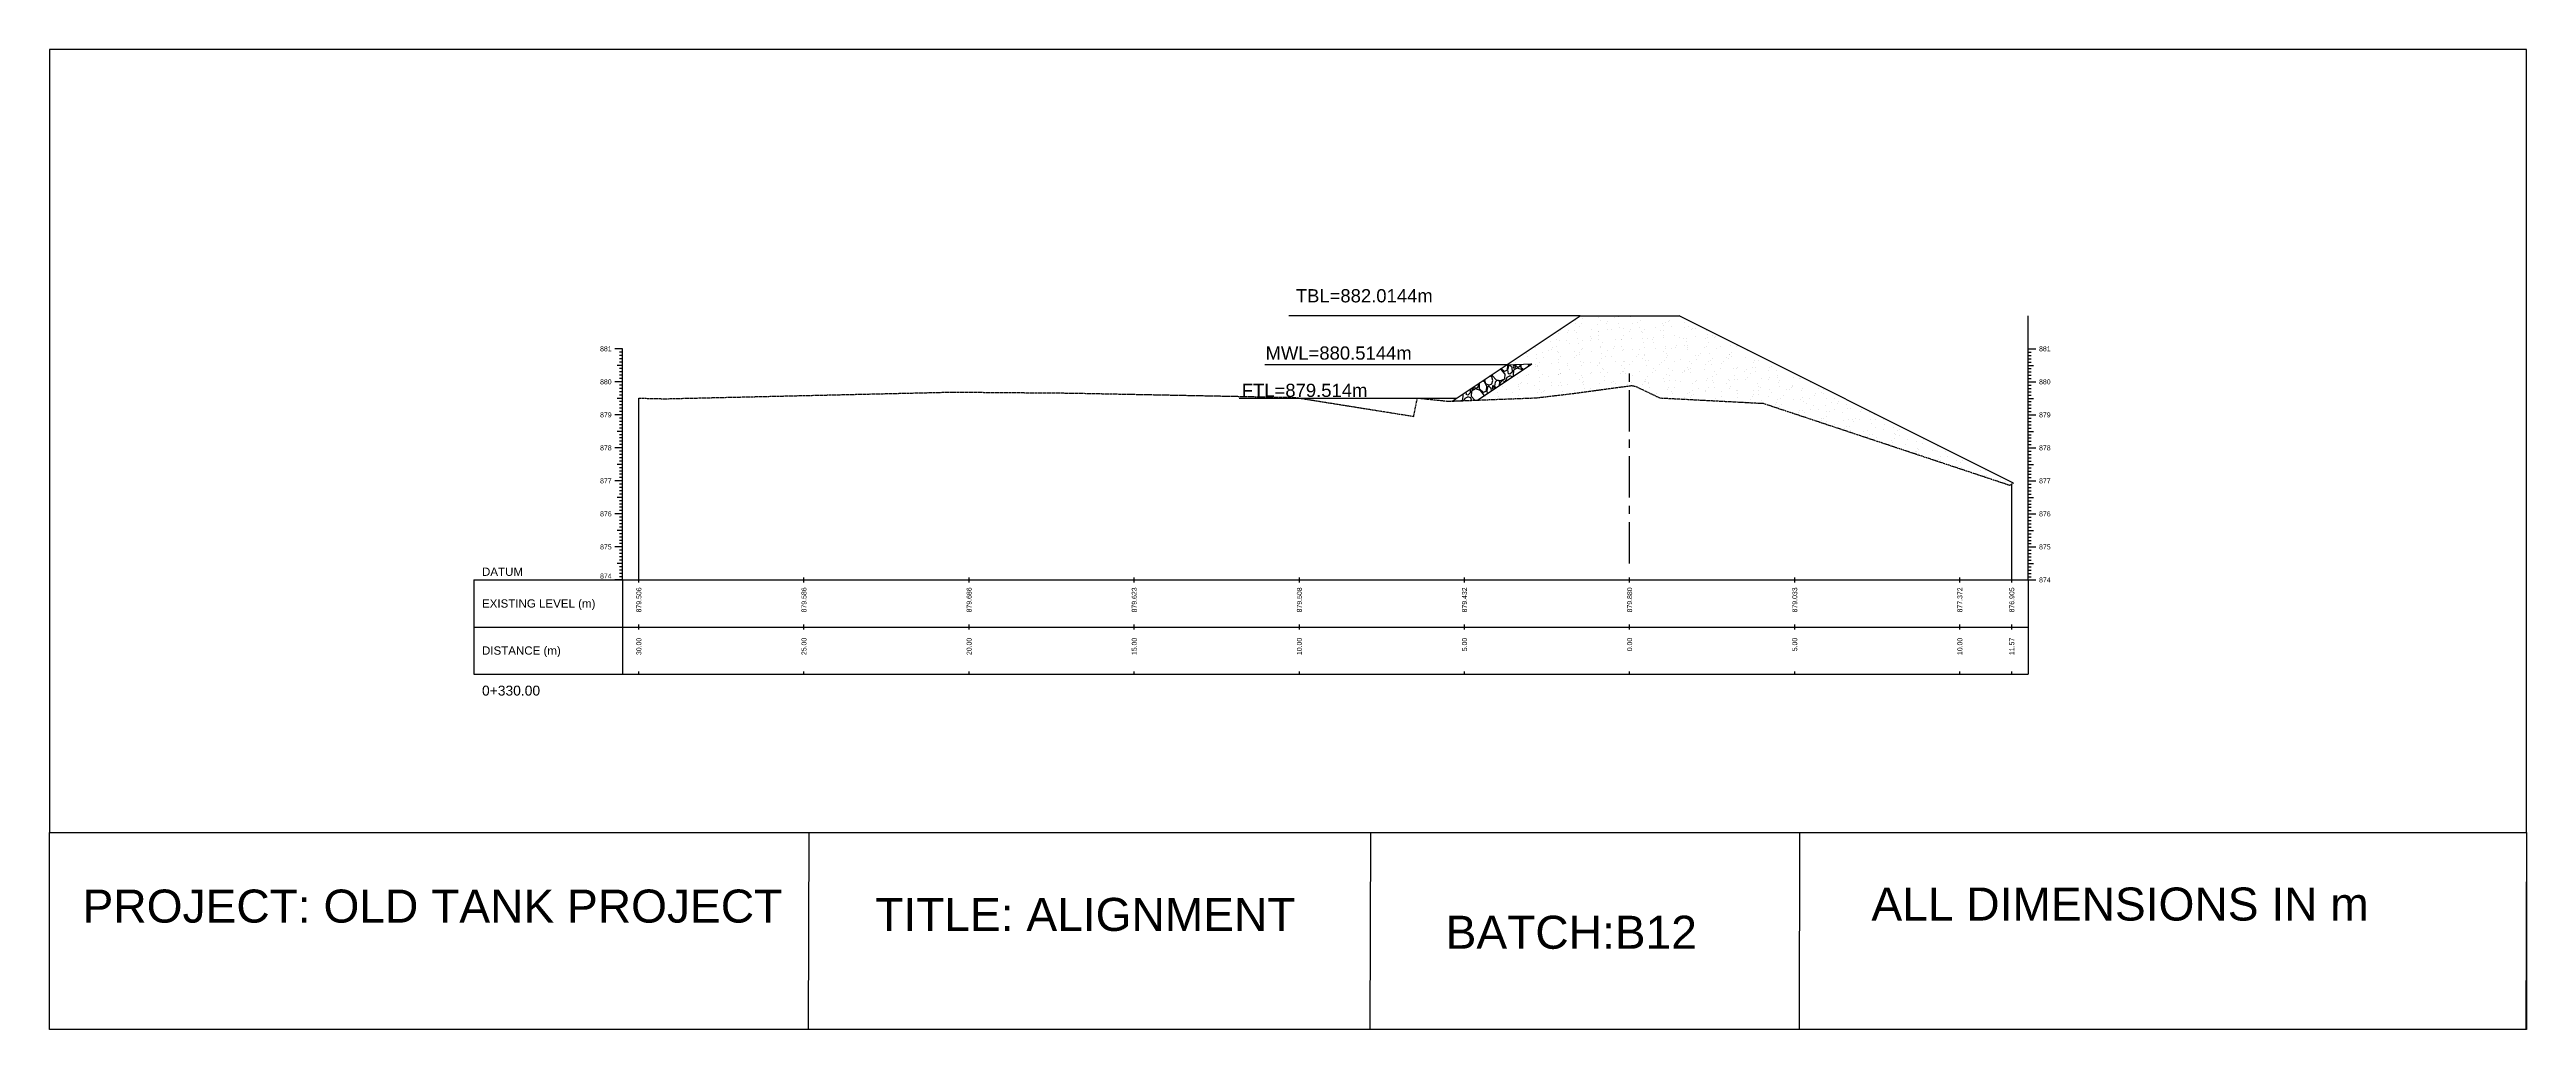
# Model space of a CAD drawing. Header units: millimetres. Extents: x 2640 to 12113, y 6003 to 13668.
# Drawn here: x 3529 to 4279, y 9175 to 9472 of the extents above; entities that cross this region are included whole.
import ezdxf
from ezdxf.enums import TextEntityAlignment as Align

# ---------------------------------------------------------------- set-up
doc = ezdxf.new("R2010")
doc.units = ezdxf.units.MM
doc.linetypes.add('CENTER', pattern=[2, 1.25, -0.25, 0.25, -0.25])
doc.linetypes.add('HIDDEN', pattern=[0.375, 0.25, -0.125])
for name, color, linetype in [('CL', 6, 'CENTER'), ('CS_Drawing', 7, 'Continuous'), ('GL', 3, 'HIDDEN')]:
    doc.layers.add(name, color=color, linetype=linetype)
doc.styles.get("Standard").update_dxf_attribs({"font": 'arial.ttf'})

msp = doc.modelspace()

# ---------------------------------------------------------------- linework, layer by layer
at = {"color": 1}
msp.add_line((3992.486, 9391.201), (3904.32, 9391.201), dxfattribs=at)
for p, q in [((3953.749, 9365.376), (3992.486, 9391.201)), ((3992.486, 9391.201), (4022.486, 9391.201)), ((4123.759, 9340.565), (4022.486, 9391.201)), ((4128.209, 9381.201), (4128.209, 9391.201)), ((3961.405, 9365.673), (3977.865, 9376.646)), ((3970.233, 9376.366), (3977.865, 9376.646))]:
    msp.add_line(p, q)
at = {"linetype": 'Continuous'}
for p, q in [((3993.19, 9390.455), (3993.19, 9390.455)), ((3998.084, 9390.615), (3998.084, 9390.615)), ((3999.381, 9390.985), (3999.381, 9390.985)), ((4002.978, 9390.775), (4002.978, 9390.775)), ((4003.993, 9390.928), (4003.993, 9390.928)), ((4007.872, 9390.935), (4007.872, 9390.935)), ((4012.766, 9391.095), (4012.766, 9391.095)), ((4014.573, 9391.034), (4014.573, 9391.034)), ((4024.155, 9390.21), (4024.155, 9390.21)), ((3983.486, 9383.486), (3983.486, 9383.486)), ((3985.189, 9383.902), (3985.189, 9383.902)), ((3985.978, 9385.811), (3985.978, 9385.811)), ((3986.03, 9386.709), (3986.03, 9386.709)), ((3986.305, 9383.702), (3986.305, 9383.702)), ((3986.661, 9386.883), (3986.661, 9386.883)), ((3988.38, 9383.646), (3988.38, 9383.646)), ((3988.621, 9386.23), (3988.621, 9386.23)), ((3989.05, 9386.698), (3989.05, 9386.698)), ((3989.131, 9382.829), (3989.131, 9382.829)), ((3990.924, 9386.869), (3990.924, 9386.869)), ((3991.003, 9389.694), (3991.003, 9389.694)), ((3991.075, 9388.908), (3991.075, 9388.908)), ((3991.457, 9386.244), (3991.457, 9386.244)), ((3991.729, 9384.179), (3991.729, 9384.179)), ((3991.903, 9382.857), (3991.903, 9382.857)), ((3992.339, 9387.863), (3992.339, 9387.863)), ((3993.021, 9388.934), (3993.021, 9388.934)), ((3993.274, 9383.806), (3993.274, 9383.806)), ((3995.492, 9384.88), (3995.492, 9384.88)), ((3995.621, 9383.8), (3995.621, 9383.8)), ((3995.818, 9387.029), (3995.818, 9387.029)), ((3996.05, 9384.269), (3996.05, 9384.269)), ((3997.725, 9388.586), (3997.725, 9388.586)), ((3997.997, 9386.521), (3997.997, 9386.521)), ((3998.075, 9386.478), (3998.075, 9386.478)), ((3998.168, 9383.966), (3998.168, 9383.966)), ((3998.171, 9385.199), (3998.171, 9385.199)), ((3998.699, 9389.914), (3998.699, 9389.914)), ((3999.396, 9383.075), (3999.396, 9383.075)), ((4000.392, 9389.006), (4000.392, 9389.006)), ((4000.712, 9387.189), (4000.712, 9387.189)), ((4000.821, 9389.475), (4000.821, 9389.475)), ((4001.852, 9386.931), (4001.852, 9386.931)), ((4003.063, 9384.126), (4003.063, 9384.126)), ((4004.265, 9388.863), (4004.265, 9388.863)), ((4004.439, 9387.541), (4004.439, 9387.541)), ((4004.894, 9384.091), (4004.894, 9384.091)), ((4005.074, 9384.056), (4005.074, 9384.056)), ((4005.075, 9384.049), (4005.075, 9384.049)), ((4005.606, 9387.349), (4005.606, 9387.349)), ((4005.756, 9385.127), (4005.756, 9385.127)), ((4007.391, 9386.577), (4007.391, 9386.577)), ((4007.82, 9387.045), (4007.82, 9387.045)), ((4007.957, 9384.286), (4007.957, 9384.286)), ((4008.213, 9388.983), (4008.213, 9388.983)), ((4009.845, 9389.255), (4009.845, 9389.255)), ((4010.501, 9387.509), (4010.501, 9387.509)), ((4010.707, 9389.883), (4010.707, 9389.883)), ((4011.162, 9386.433), (4011.162, 9386.433)), ((4011.433, 9384.368), (4011.433, 9384.368)), ((4011.434, 9386.107), (4011.434, 9386.107)), ((4011.608, 9383.046), (4011.608, 9383.046)), ((4012.117, 9387.178), (4012.117, 9387.178)), ((4012.851, 9384.446), (4012.851, 9384.446)), ((4014.391, 9384.147), (4014.391, 9384.147)), ((4014.588, 9383.124), (4014.588, 9383.124)), ((4014.82, 9384.616), (4014.82, 9384.616)), ((4015.395, 9387.669), (4015.395, 9387.669)), ((4016.845, 9386.825), (4016.845, 9386.825)), ((4017.43, 9388.774), (4017.43, 9388.774)), ((4017.702, 9386.709), (4017.702, 9386.709)), ((4017.745, 9384.606), (4017.745, 9384.606)), ((4017.795, 9388.158), (4017.795, 9388.158)), ((4017.876, 9385.387), (4017.876, 9385.387)), ((4018.477, 9389.23), (4018.477, 9389.23)), ((4019.162, 9389.354), (4019.162, 9389.354)), ((4019.591, 9389.822), (4019.591, 9389.822)), ((4020.289, 9387.829), (4020.289, 9387.829)), ((4020.948, 9385.176), (4020.948, 9385.176)), ((4022.639, 9384.766), (4022.639, 9384.766)), ((4023.845, 9384.396), (4023.845, 9384.396)), ((4023.97, 9389.051), (4023.97, 9389.051)), ((4024.144, 9387.729), (4024.144, 9387.729)), ((4024.598, 9384.279), (4024.598, 9384.279)), ((4024.852, 9383.371), (4024.852, 9383.371)), ((4025.183, 9387.989), (4025.183, 9387.989)), ((4026.161, 9386.924), (4026.161, 9386.924)), ((4026.59, 9387.392), (4026.59, 9387.392)), ((4027.308, 9387.227), (4027.308, 9387.227)), ((4027.533, 9384.926), (4027.533, 9384.926)), ((4030.53, 9384.351), (4030.53, 9384.351)), ((4030.866, 9386.621), (4030.866, 9386.621)), ((4031.138, 9384.556), (4031.138, 9384.556)), ((4031.212, 9385.422), (4031.212, 9385.422)), ((4031.312, 9383.234), (4031.312, 9383.234)), ((4032.427, 9385.086), (4032.427, 9385.086)), ((4033.161, 9384.495), (4033.161, 9384.495)), ((4033.59, 9384.963), (4033.59, 9384.963)), ((3968.711, 9374.88), (3968.233, 9375.033)), ((3969.6, 9374.308), (3968.556, 9375.248)), ((3970.489, 9376.34), (3970.362, 9374.753)), ((3970.471, 9376.374), (3970.489, 9376.34)), ((3970.87, 9376.15), (3970.552, 9374.88)), ((3971.187, 9376.213), (3970.87, 9376.15)), ((3971.187, 9376.213), (3971.822, 9375.642)), ((3971.822, 9375.642), (3971.949, 9374.181)), ((3972.429, 9376.446), (3972.203, 9375.769)), ((3972.203, 9375.769), (3972.394, 9375.324)), ((3973.473, 9375.388), (3972.33, 9374.689)), ((3972.394, 9375.324), (3973.029, 9375.578)), ((3973.029, 9375.578), (3972.506, 9376.449)), ((3972.925, 9377.153), (3972.925, 9377.153)), ((3973.003, 9376.468), (3972.965, 9376.213)), ((3972.965, 9376.213), (3973.6, 9375.578)), ((3975.061, 9374.88), (3973.473, 9375.388)), ((3973.6, 9375.578), (3974.362, 9376.086)), ((3974.362, 9376.086), (3974.414, 9376.519)), ((3974.68, 9375.451), (3974.68, 9376.529)), ((3975.272, 9374.918), (3974.68, 9375.451)), ((3976.21, 9379.892), (3976.21, 9379.892)), ((3976.411, 9378.726), (3976.411, 9378.726)), ((3976.701, 9376.604), (3976.839, 9376.34)), ((3976.839, 9376.34), (3976.807, 9375.941)), ((3977.537, 9376.594), (3977.451, 9376.631)), ((3977.537, 9376.531), (3977.801, 9376.644)), ((3978.839, 9376.466), (3978.839, 9376.466)), ((3978.921, 9381.56), (3978.921, 9381.56)), ((3979.08, 9375.818), (3979.08, 9375.818)), ((3979.193, 9379.495), (3979.193, 9379.495)), ((3979.367, 9378.173), (3979.367, 9378.173)), ((3979.509, 9376.286), (3979.509, 9376.286)), ((3979.632, 9375.85), (3979.632, 9375.85)), ((3980.315, 9376.921), (3980.315, 9376.921)), ((3981.105, 9380.052), (3981.105, 9380.052)), ((3981.534, 9378.496), (3981.534, 9378.496)), ((3982.771, 9380.777), (3982.771, 9380.777)), ((3983.733, 9376.626), (3983.733, 9376.626)), ((3983.851, 9381.024), (3983.851, 9381.024)), ((3984.28, 9381.492), (3984.28, 9381.492)), ((3985.461, 9381.837), (3985.461, 9381.837)), ((3985.635, 9380.515), (3985.635, 9380.515)), ((3985.993, 9377.902), (3985.993, 9377.902)), ((3985.999, 9380.212), (3985.999, 9380.212)), ((3986.089, 9377.065), (3986.089, 9377.065)), ((3986.361, 9375), (3986.361, 9375)), ((3986.675, 9378.973), (3986.675, 9378.973)), ((3988.534, 9376.066), (3988.534, 9376.066)), ((3988.627, 9376.786), (3988.627, 9376.786)), ((3990.851, 9378.594), (3990.851, 9378.594)), ((3990.893, 9380.372), (3990.893, 9380.372)), ((3991.28, 9379.063), (3991.28, 9379.063)), ((3992.353, 9379.953), (3992.353, 9379.953)), ((3992.357, 9379.407), (3992.357, 9379.407)), ((3992.629, 9377.342), (3992.629, 9377.342)), ((3992.803, 9376.02), (3992.803, 9376.02)), ((3993.035, 9381.024), (3993.035, 9381.024)), ((3993.305, 9381.272), (3993.305, 9381.272)), ((3993.522, 9376.946), (3993.522, 9376.946)), ((3995.506, 9376.97), (3995.506, 9376.97)), ((3995.787, 9380.532), (3995.787, 9380.532)), ((3997.85, 9376.165), (3997.85, 9376.165)), ((3998.279, 9376.633), (3998.279, 9376.633)), ((3998.416, 9377.106), (3998.416, 9377.106)), ((3998.625, 9381.749), (3998.625, 9381.749)), ((3998.713, 9382.004), (3998.713, 9382.004)), ((3998.897, 9379.684), (3998.897, 9379.684)), ((3999.071, 9378.362), (3999.071, 9378.362)), ((3999.41, 9375.165), (3999.41, 9375.165)), ((4000.304, 9378.843), (4000.304, 9378.843)), ((4000.681, 9380.692), (4000.681, 9380.692)), ((4001.867, 9379.021), (4001.867, 9379.021)), ((4002.621, 9381.371), (4002.621, 9381.371)), ((4003.05, 9381.839), (4003.05, 9381.839)), ((4003.31, 9377.266), (4003.31, 9377.266)), ((4005.088, 9376.146), (4005.088, 9376.146)), ((4005.165, 9382.026), (4005.165, 9382.026)), ((4005.339, 9380.704), (4005.339, 9380.704)), ((4005.575, 9380.852), (4005.575, 9380.852)), ((4005.771, 9377.217), (4005.771, 9377.217)), ((4005.794, 9377.254), (4005.794, 9377.254)), ((4006.065, 9375.189), (4006.065, 9375.189)), ((4007.304, 9376.413), (4007.304, 9376.413)), ((4008.204, 9377.426), (4008.204, 9377.426)), ((4008.227, 9381.073), (4008.227, 9381.073)), ((4009.621, 9378.941), (4009.621, 9378.941)), ((4010.05, 9379.41), (4010.05, 9379.41)), ((4010.469, 9381.012), (4010.469, 9381.012)), ((4011.449, 9378.197), (4011.449, 9378.197)), ((4012.062, 9379.595), (4012.062, 9379.595)), ((4012.075, 9381.619), (4012.075, 9381.619)), ((4012.131, 9379.268), (4012.131, 9379.268)), ((4012.334, 9377.531), (4012.334, 9377.531)), ((4012.508, 9376.208), (4012.508, 9376.208)), ((4013.098, 9377.586), (4013.098, 9377.586)), ((4014.602, 9375.214), (4014.602, 9375.214)), ((4015.364, 9381.172), (4015.364, 9381.172)), ((4016.62, 9376.512), (4016.62, 9376.512)), ((4017.049, 9376.98), (4017.049, 9376.98)), ((4017.809, 9380.248), (4017.809, 9380.248)), ((4017.992, 9377.746), (4017.992, 9377.746)), ((4018.33, 9381.937), (4018.33, 9381.937)), ((4018.491, 9381.32), (4018.491, 9381.32)), ((4018.602, 9379.872), (4018.602, 9379.872)), ((4018.776, 9378.55), (4018.776, 9378.55)), ((4019.074, 9379.19), (4019.074, 9379.19)), ((4019.23, 9375.1), (4019.23, 9375.1)), ((4020.258, 9381.332), (4020.258, 9381.332)), ((4020.962, 9377.266), (4020.962, 9377.266)), ((4021.391, 9381.718), (4021.391, 9381.718)), ((4021.82, 9382.186), (4021.82, 9382.186)), ((4022.886, 9377.906), (4022.886, 9377.906)), ((4024.169, 9382.3), (4024.169, 9382.3)), ((4024.866, 9375.461), (4024.866, 9375.461)), ((4024.87, 9382.214), (4024.87, 9382.214)), ((4025.044, 9380.892), (4025.044, 9380.892)), ((4025.152, 9381.492), (4025.152, 9381.492)), ((4025.498, 9377.442), (4025.498, 9377.442)), ((4025.77, 9375.377), (4025.77, 9375.377)), ((4026.074, 9376.76), (4026.074, 9376.76)), ((4027.323, 9379.317), (4027.323, 9379.317)), ((4027.78, 9378.066), (4027.78, 9378.066)), ((4028.391, 9379.288), (4028.391, 9379.288)), ((4028.82, 9379.757), (4028.82, 9379.757)), ((4030.046, 9381.652), (4030.046, 9381.652)), ((4030.131, 9375.003), (4030.131, 9375.003)), ((4030.544, 9376.441), (4030.544, 9376.441)), ((4030.845, 9381.966), (4030.845, 9381.966)), ((4031.227, 9377.512), (4031.227, 9377.512)), ((4031.766, 9379.784), (4031.766, 9379.784)), ((4032.038, 9377.719), (4032.038, 9377.719)), ((4032.212, 9376.397), (4032.212, 9376.397)), ((4032.675, 9378.226), (4032.675, 9378.226)), ((4033.683, 9381.368), (4033.683, 9381.368)), ((4034.94, 9381.812), (4034.94, 9381.812)), ((4035.025, 9375.163), (4035.025, 9375.163)), ((4035.39, 9376.859), (4035.39, 9376.859)), ((4035.819, 9377.327), (4035.819, 9377.327)), ((4036.905, 9378.493), (4036.905, 9378.493)), ((4037.569, 9378.386), (4037.569, 9378.386)), ((4037.587, 9379.564), (4037.587, 9379.564)), ((4037.844, 9379.537), (4037.844, 9379.537)), ((4038.034, 9382.126), (4038.034, 9382.126)), ((4038.306, 9380.061), (4038.306, 9380.061)), ((4038.48, 9378.739), (4038.48, 9378.739)), ((4038.935, 9375.289), (4038.935, 9375.289)), ((4039.834, 9381.972), (4039.834, 9381.972)), ((4039.919, 9375.323), (4039.919, 9375.323)), ((4040.058, 9375.51), (4040.058, 9375.51)), ((4040.161, 9382.065), (4040.161, 9382.065)), ((4042.463, 9378.546), (4042.463, 9378.546)), ((4043.265, 9380.544), (4043.265, 9380.544)), ((4044.813, 9375.483), (4044.813, 9375.483)), ((4044.844, 9377.107), (4044.844, 9377.107)), ((4045.203, 9377.631), (4045.203, 9377.631)), ((4045.475, 9375.566), (4045.475, 9375.566)), ((4046.418, 9377.561), (4046.418, 9377.561)), ((4047.357, 9378.706), (4047.357, 9378.706)), ((4049.707, 9375.643), (4049.707, 9375.643)), ((4050.322, 9375.757), (4050.322, 9375.757)), ((3957.893, 9368.139), (3957.979, 9367.323)), ((3959.249, 9367.831), (3958.487, 9367.133)), ((3959.15, 9368.977), (3959.249, 9367.831)), ((3959.63, 9368.339), (3959.503, 9366.815)), ((3959.572, 9369.259), (3959.694, 9368.974)), ((3960.773, 9369.038), (3959.63, 9368.339)), ((3959.694, 9368.974), (3960.329, 9369.228)), ((3960.329, 9369.228), (3960.1, 9369.61)), ((3960.351, 9369.778), (3960.9, 9369.228)), ((3962.361, 9368.53), (3960.773, 9369.038)), ((3960.9, 9369.228), (3961.662, 9369.736)), ((3961.662, 9369.736), (3961.782, 9370.732)), ((3961.98, 9370.752), (3962.123, 9370.959)), ((3961.98, 9369.101), (3961.98, 9370.752)), ((3963.25, 9367.958), (3961.98, 9369.101)), ((3963.44, 9367.133), (3962.361, 9368.53)), ((3962.901, 9371.478), (3963.44, 9371.324)), ((3964.012, 9368.403), (3963.25, 9367.958)), ((3963.44, 9371.324), (3964.139, 9369.99)), ((3963.631, 9371.641), (3963.792, 9372.072)), ((3963.948, 9370.625), (3963.631, 9371.641)), ((3964.837, 9370.244), (3963.948, 9370.625)), ((3964.139, 9369.99), (3964.012, 9368.403)), ((3964.52, 9369.8), (3964.202, 9368.53)), ((3964.202, 9368.53), (3964.3, 9367.603)), ((3964.837, 9369.863), (3964.52, 9369.8)), ((3964.837, 9370.181), (3965.726, 9370.562)), ((3964.837, 9369.863), (3965.472, 9369.292)), ((3965.726, 9372.721), (3965.101, 9372.944)), ((3965.472, 9369.292), (3965.547, 9368.434)), ((3966.044, 9371.641), (3965.726, 9372.721)), ((3965.726, 9370.562), (3966.044, 9371.641)), ((3965.878, 9373.463), (3965.853, 9373.165)), ((3965.853, 9373.165), (3967.187, 9371.705)), ((3966.107, 9370.181), (3965.853, 9369.419)), ((3965.853, 9369.419), (3966.044, 9368.974)), ((3966.044, 9368.974), (3966.679, 9369.228)), ((3966.679, 9369.228), (3966.107, 9370.181)), ((3966.806, 9371.133), (3966.615, 9369.863)), ((3966.615, 9369.863), (3967.045, 9369.433)), ((3967.25, 9371.641), (3966.806, 9371.133)), ((3967.187, 9371.705), (3968.52, 9371.641)), ((3967.631, 9371.641), (3967.25, 9371.641)), ((3967.557, 9367.975), (3967.557, 9367.975)), ((3968.203, 9371.324), (3967.631, 9371.641)), ((3968.057, 9370.108), (3968.203, 9371.324)), ((3968.33, 9370.752), (3968.901, 9371.578)), ((3968.33, 9370.29), (3968.33, 9370.752)), ((3968.52, 9371.641), (3969.727, 9372.149)), ((3969.79, 9373.483), (3968.711, 9374.88)), ((3968.901, 9371.578), (3969.79, 9371.324)), ((3969.02, 9369.648), (3969.02, 9369.648)), ((3970.362, 9374.753), (3969.6, 9374.308)), ((3969.727, 9372.149), (3969.79, 9373.483)), ((3969.79, 9371.324), (3969.814, 9371.279)), ((3969.981, 9371.641), (3970.362, 9372.657)), ((3970.046, 9371.434), (3969.981, 9371.641)), ((3970.065, 9368.765), (3970.065, 9368.765)), ((3970.362, 9372.657), (3971.187, 9373.038)), ((3970.552, 9374.88), (3970.679, 9373.673)), ((3971.187, 9373.483), (3970.679, 9373.673)), ((3971.949, 9374.181), (3971.187, 9373.483)), ((3972.011, 9372.744), (3971.187, 9373.038)), ((3971.993, 9368.084), (3971.993, 9368.084)), ((3972.33, 9374.689), (3972.203, 9373.165)), ((3972.203, 9373.165), (3972.37, 9372.983)), ((3973.553, 9372.381), (3973.553, 9372.381)), ((3973.825, 9370.316), (3973.825, 9370.316)), ((3973.914, 9369.808), (3973.914, 9369.808)), ((3973.999, 9368.994), (3973.999, 9368.994)), ((3974.31, 9370.612), (3974.31, 9370.612)), ((3974.739, 9371.08), (3974.739, 9371.08)), ((3975.113, 9374.812), (3975.061, 9374.88)), ((3976.295, 9373.243), (3976.295, 9373.243)), ((3976.425, 9370.816), (3976.425, 9370.816)), ((3976.764, 9373.29), (3976.764, 9373.29)), ((3978.808, 9369.968), (3978.808, 9369.968)), ((3979.647, 9367.94), (3979.647, 9367.94)), ((3979.821, 9374.723), (3979.821, 9374.723)), ((3980.093, 9372.658), (3980.093, 9372.658)), ((3980.267, 9371.336), (3980.267, 9371.336)), ((3980.329, 9369.011), (3980.329, 9369.011)), ((3980.721, 9367.886), (3980.721, 9367.886)), ((3981.189, 9373.403), (3981.189, 9373.403)), ((3981.31, 9368.182), (3981.31, 9368.182)), ((3981.739, 9368.65), (3981.739, 9368.65)), ((3982.785, 9372.867), (3982.785, 9372.867)), ((3983.702, 9370.128), (3983.702, 9370.128)), ((3983.764, 9370.86), (3983.764, 9370.86)), ((3986.007, 9369.992), (3986.007, 9369.992)), ((3986.08, 9373.388), (3986.08, 9373.388)), ((3986.084, 9373.563), (3986.084, 9373.563)), ((3986.509, 9373.856), (3986.509, 9373.856)), ((3986.535, 9373.678), (3986.535, 9373.678)), ((3986.689, 9371.063), (3986.689, 9371.063)), ((3986.989, 9370.228), (3986.989, 9370.228)), ((3987.261, 9368.163), (3987.261, 9368.163)), ((3988.596, 9370.288), (3988.596, 9370.288)), ((3989.146, 9374.919), (3989.146, 9374.919)), ((3990.763, 9368.431), (3990.763, 9368.431)), ((3990.978, 9373.723), (3990.978, 9373.723)), ((3992.367, 9372.043), (3992.367, 9372.043)), ((3993.05, 9373.114), (3993.05, 9373.114)), ((3993.08, 9370.959), (3993.08, 9370.959)), ((3993.257, 9372.57), (3993.257, 9372.57)), ((3993.49, 9370.448), (3993.49, 9370.448)), ((3993.509, 9371.427), (3993.509, 9371.427)), ((3993.529, 9370.505), (3993.529, 9370.505)), ((3993.703, 9369.183), (3993.703, 9369.183)), ((3995.521, 9369.06), (3995.521, 9369.06)), ((3995.534, 9373.637), (3995.534, 9373.637)), ((3995.872, 9373.883), (3995.872, 9373.883)), ((3998.384, 9370.608), (3998.384, 9370.608)), ((3998.728, 9374.094), (3998.728, 9374.094)), ((3999.525, 9374.912), (3999.525, 9374.912)), ((3999.797, 9372.847), (3999.797, 9372.847)), ((3999.971, 9371.525), (3999.971, 9371.525)), ((4000.766, 9374.043), (4000.766, 9374.043)), ((4001.881, 9371.112), (4001.881, 9371.112)), ((4002.534, 9371.207), (4002.534, 9371.207)), ((4003.279, 9370.768), (4003.279, 9370.768)), ((4004.85, 9373.735), (4004.85, 9373.735)), ((4005.279, 9374.204), (4005.279, 9374.204)), ((4005.66, 9374.203), (4005.66, 9374.203)), ((4006.24, 9373.867), (4006.24, 9373.867)), ((4006.694, 9370.417), (4006.694, 9370.417)), ((4008.173, 9370.928), (4008.173, 9370.928)), ((4008.241, 9373.163), (4008.241, 9373.163)), ((4010.554, 9374.363), (4010.554, 9374.363)), ((4011.463, 9370.287), (4011.463, 9370.287)), ((4011.85, 9371.306), (4011.85, 9371.306)), ((4012.145, 9371.358), (4012.145, 9371.358)), ((4012.279, 9371.774), (4012.279, 9371.774)), ((4012.962, 9372.758), (4012.962, 9372.758)), ((4013.067, 9371.088), (4013.067, 9371.088)), ((4013.234, 9370.693), (4013.234, 9370.693)), ((4013.408, 9369.371), (4013.408, 9369.371)), ((4014.304, 9373.984), (4014.304, 9373.984)), ((4015.448, 9374.523), (4015.448, 9374.523)), ((4015.696, 9367.663), (4015.696, 9367.663)), ((4017.823, 9372.339), (4017.823, 9372.339)), ((4017.961, 9371.248), (4017.961, 9371.248)), ((4018.506, 9373.41), (4018.506, 9373.41)), ((4018.85, 9368.876), (4018.85, 9368.876)), ((4019.279, 9369.345), (4019.279, 9369.345)), ((4019.502, 9373.035), (4019.502, 9373.035)), ((4019.676, 9371.713), (4019.676, 9371.713)), ((4020.13, 9368.263), (4020.13, 9368.263)), ((4020.342, 9374.683), (4020.342, 9374.683)), ((4020.59, 9367.823), (4020.59, 9367.823)), ((4020.977, 9369.356), (4020.977, 9369.356)), ((4021.304, 9371.554), (4021.304, 9371.554)), ((4022.855, 9371.408), (4022.855, 9371.408)), ((4023.62, 9374.082), (4023.62, 9374.082)), ((4024.049, 9374.551), (4024.049, 9374.551)), ((4024.184, 9374.39), (4024.184, 9374.39)), ((4024.881, 9367.551), (4024.881, 9367.551)), ((4025.237, 9374.843), (4025.237, 9374.843)), ((4025.484, 9367.983), (4025.484, 9367.983)), ((4025.944, 9374.055), (4025.944, 9374.055)), ((4026.398, 9370.605), (4026.398, 9370.605)), ((4026.67, 9368.54), (4026.67, 9368.54)), ((4027.337, 9371.407), (4027.337, 9371.407)), ((4027.749, 9371.568), (4027.749, 9371.568)), ((4028.303, 9369.125), (4028.303, 9369.125)), ((4030.378, 9368.143), (4030.378, 9368.143)), ((4030.559, 9368.531), (4030.559, 9368.531)), ((4030.62, 9371.653), (4030.62, 9371.653)), ((4031.049, 9372.121), (4031.049, 9372.121)), ((4031.241, 9369.602), (4031.241, 9369.602)), ((4032.643, 9371.728), (4032.643, 9371.728)), ((4032.666, 9372.947), (4032.666, 9372.947)), ((4032.938, 9370.882), (4032.938, 9370.882)), ((4033.074, 9374.331), (4033.074, 9374.331)), ((4033.112, 9369.56), (4033.112, 9369.56)), ((4033.698, 9373.458), (4033.698, 9373.458)), ((4035.272, 9368.303), (4035.272, 9368.303)), ((4036.919, 9370.583), (4036.919, 9370.583)), ((4037.538, 9371.888), (4037.538, 9371.888)), ((4037.601, 9371.654), (4037.601, 9371.654)), ((4037.62, 9369.223), (4037.62, 9369.223)), ((4038.049, 9369.692), (4038.049, 9369.692)), ((4039.206, 9373.224), (4039.206, 9373.224)), ((4039.38, 9371.902), (4039.38, 9371.902)), ((4039.835, 9368.452), (4039.835, 9368.452)), ((4040.072, 9367.6), (4040.072, 9367.6)), ((4040.074, 9371.901), (4040.074, 9371.901)), ((4040.166, 9368.463), (4040.166, 9368.463)), ((4042.39, 9374.429), (4042.39, 9374.429)), ((4042.432, 9372.048), (4042.432, 9372.048)), ((4042.819, 9374.898), (4042.819, 9374.898)), ((4043.279, 9372.634), (4043.279, 9372.634)), ((4043.962, 9373.705), (4043.962, 9373.705)), ((4045.06, 9368.623), (4045.06, 9368.623)), ((4045.649, 9374.244), (4045.649, 9374.244)), ((4046.103, 9370.794), (4046.103, 9370.794)), ((4046.375, 9368.729), (4046.375, 9368.729)), ((4046.433, 9369.651), (4046.433, 9369.651)), ((4047.073, 9369.472), (4047.073, 9369.472)), ((4047.326, 9372.208), (4047.326, 9372.208)), ((4049.39, 9372), (4049.39, 9372)), ((4049.64, 9374.685), (4049.64, 9374.685)), ((4049.819, 9372.468), (4049.819, 9372.468)), ((4049.954, 9368.783), (4049.954, 9368.783)), ((4050.337, 9367.847), (4050.337, 9367.847)), ((4051.844, 9374.678), (4051.844, 9374.678)), ((4052.22, 9372.368), (4052.22, 9372.368)), ((4052.371, 9373.135), (4052.371, 9373.135)), ((4052.643, 9371.07), (4052.643, 9371.07)), ((4052.793, 9371.703), (4052.793, 9371.703)), ((4052.817, 9369.748), (4052.817, 9369.748)), ((4054.849, 9368.943), (4054.849, 9368.943)), ((4056.015, 9368.827), (4056.015, 9368.827)), ((4056.39, 9369.57), (4056.39, 9369.57)), ((4056.697, 9369.898), (4056.697, 9369.898)), ((4056.819, 9370.039), (4056.819, 9370.039)), ((4057.114, 9372.528), (4057.114, 9372.528)), ((4058.844, 9372.248), (4058.844, 9372.248)), ((4059.085, 9372.09), (4059.085, 9372.09)), ((4059.539, 9368.64), (4059.539, 9368.64)), ((4059.743, 9369.103), (4059.743, 9369.103)), ((4062.375, 9370.878), (4062.375, 9370.878)), ((4063.819, 9367.609), (4063.819, 9367.609)), ((4064.637, 9369.263), (4064.637, 9369.263)), ((4065.528, 9367.895), (4065.528, 9367.895)), ((4066.079, 9368.917), (4066.079, 9368.917)), ((4066.253, 9367.595), (4066.253, 9367.595)), ((3954.195, 9365.674), (3954.443, 9365.403)), ((3956.253, 9365.473), (3957.027, 9365.799)), ((3957.09, 9367.133), (3956.85, 9367.444)), ((3957.027, 9365.799), (3957.09, 9367.133)), ((3957.365, 9365.517), (3957.662, 9366.307)), ((3957.662, 9366.307), (3958.487, 9366.688)), ((3958.487, 9367.133), (3957.979, 9367.323)), ((3959.376, 9366.371), (3958.487, 9366.688)), ((3959.602, 9365.603), (3959.376, 9366.371)), ((3959.503, 9366.815), (3960.575, 9365.641)), ((3961.86, 9365.903), (3961.86, 9365.903)), ((3963.435, 9367.027), (3963.44, 9367.133)), ((3963.704, 9366.713), (3963.704, 9366.713)), ((3966.754, 9366.063), (3966.754, 9366.063)), ((3967.731, 9366.652), (3967.731, 9366.652)), ((3971.648, 9366.223), (3971.648, 9366.223)), ((3973.968, 9366.96), (3973.968, 9366.96)), ((3976.542, 9366.383), (3976.542, 9366.383)), ((4014.616, 9367.304), (4014.616, 9367.304)), ((4020.402, 9366.198), (4020.402, 9366.198)), ((4024.198, 9366.48), (4024.198, 9366.48)), ((4025.85, 9366.447), (4025.85, 9366.447)), ((4026.279, 9366.915), (4026.279, 9366.915)), ((4026.844, 9367.218), (4026.844, 9367.218)), ((4033.567, 9366.11), (4033.567, 9366.11)), ((4033.712, 9365.549), (4033.712, 9365.549)), ((4035.303, 9366.695), (4035.303, 9366.695)), ((4037.622, 9365.24), (4037.622, 9365.24)), ((4040.106, 9366.387), (4040.106, 9366.387)), ((4042.516, 9365.4), (4042.516, 9365.4)), ((4043.976, 9365.795), (4043.976, 9365.795)), ((4044.62, 9366.794), (4044.62, 9366.794)), ((4045.049, 9367.262), (4045.049, 9367.262)), ((4046.549, 9367.406), (4046.549, 9367.406)), ((4047.411, 9365.56), (4047.411, 9365.56)), ((4049.654, 9366.776), (4049.654, 9366.776)), ((4051.619, 9364.364), (4051.619, 9364.364)), ((4052.048, 9364.833), (4052.048, 9364.833)), ((4052.305, 9365.72), (4052.305, 9365.72)), ((4052.808, 9363.793), (4052.808, 9363.793)), ((4053.271, 9366.298), (4053.271, 9366.298)), ((4053.543, 9364.233), (4053.543, 9364.233)), ((4053.717, 9362.911), (4053.717, 9362.911)), ((4054.073, 9367.042), (4054.073, 9367.042)), ((4054.817, 9362.445), (4054.817, 9362.445)), ((4056.711, 9361.988), (4056.711, 9361.988)), ((4057.199, 9365.88), (4057.199, 9365.88)), ((4058.619, 9361.935), (4058.619, 9361.935)), ((4059.048, 9362.403), (4059.048, 9362.403)), ((4059.168, 9365.844), (4059.168, 9365.844)), ((4059.712, 9362.605), (4059.712, 9362.605)), ((4059.811, 9366.575), (4059.811, 9366.575)), ((4059.985, 9365.253), (4059.985, 9365.253)), ((4060.439, 9361.803), (4060.439, 9361.803)), ((4061.073, 9364.613), (4061.073, 9364.613)), ((4062.093, 9366.04), (4062.093, 9366.04)), ((4062.389, 9362.968), (4062.389, 9362.968)), ((4063.072, 9364.039), (4063.072, 9364.039)), ((4063.39, 9367.141), (4063.39, 9367.141)), ((4064.606, 9362.765), (4064.606, 9362.765)), ((4066.707, 9364.145), (4066.707, 9364.145)), ((4066.979, 9362.08), (4066.979, 9362.08)), ((4066.987, 9366.2), (4066.987, 9366.2)), ((4067.153, 9360.758), (4067.153, 9360.758)), ((4068.073, 9362.183), (4068.073, 9362.183)), ((4068.75, 9365.02), (4068.75, 9365.02)), ((4069.432, 9366.091), (4069.432, 9366.091)), ((4069.5, 9362.925), (4069.5, 9362.925)), ((4070.389, 9364.711), (4070.389, 9364.711)), ((4070.818, 9365.18), (4070.818, 9365.18)), ((4071.881, 9366.36), (4071.881, 9366.36)), ((4071.903, 9362.037), (4071.903, 9362.037)), ((4073.247, 9364.422), (4073.247, 9364.422)), ((4073.421, 9363.1), (4073.421, 9363.1)), ((4074.394, 9363.085), (4074.394, 9363.085)), ((4075.807, 9360.232), (4075.807, 9360.232)), ((4077.389, 9362.282), (4077.389, 9362.282)), ((4077.818, 9362.75), (4077.818, 9362.75)), ((4080.144, 9361.992), (4080.144, 9361.992)), ((4081.485, 9361.213), (4081.485, 9361.213)), ((4065.543, 9359.986), (4065.543, 9359.986)), ((4065.619, 9359.505), (4065.619, 9359.505)), ((4066.048, 9359.974), (4066.048, 9359.974)), ((4067.234, 9359.339), (4067.234, 9359.339)), ((4069.447, 9358.181), (4069.447, 9358.181)), ((4072.128, 9359.499), (4072.128, 9359.499)), ((4072.619, 9357.076), (4072.619, 9357.076)), ((4073.048, 9357.544), (4073.048, 9357.544)), ((4073.876, 9359.65), (4073.876, 9359.65)), ((4074.148, 9357.585), (4074.148, 9357.585)), ((4074.322, 9356.263), (4074.322, 9356.263)), ((4074.479, 9356.436), (4074.479, 9356.436)), ((4075.073, 9359.754), (4075.073, 9359.754)), ((4075.125, 9359.161), (4075.125, 9359.161)), ((4077.023, 9359.659), (4077.023, 9359.659)), ((4078.278, 9356.178), (4078.278, 9356.178)), ((4079.373, 9356.596), (4079.373, 9356.596)), ((4079.618, 9354.646), (4079.618, 9354.646)), ((4080.047, 9355.115), (4080.047, 9355.115)), ((4080.416, 9359.927), (4080.416, 9359.927)), ((4080.59, 9358.604), (4080.59, 9358.604)), ((4081.044, 9355.154), (4081.044, 9355.154)), ((4081.917, 9359.819), (4081.917, 9359.819)), ((4082.072, 9357.324), (4082.072, 9357.324)), ((4082.182, 9354.374), (4082.182, 9354.374)), ((4084.267, 9356.756), (4084.267, 9356.756)), ((4084.389, 9359.852), (4084.389, 9359.852)), ((4084.638, 9358.23), (4084.638, 9358.23)), ((4086.78, 9353.482), (4086.78, 9353.482)), ((4087.047, 9352.685), (4087.047, 9352.685)), ((4087.312, 9357.496), (4087.312, 9357.496)), ((4087.584, 9355.431), (4087.584, 9355.431)), ((4087.758, 9354.109), (4087.758, 9354.109)), ((4087.86, 9355.354), (4087.86, 9355.354)), ((4088.542, 9356.425), (4088.542, 9356.425)), ((4089.072, 9354.895), (4089.072, 9354.895)), ((4089.161, 9356.916), (4089.161, 9356.916)), ((4091.674, 9353.642), (4091.674, 9353.642)), ((4094.48, 9353.001), (4094.48, 9353.001)), ((4096.568, 9353.802), (4096.568, 9353.802)), ((4086.618, 9352.217), (4086.618, 9352.217)), ((4091.013, 9352.371), (4091.013, 9352.371)), ((4093.618, 9349.787), (4093.618, 9349.787)), ((4094.047, 9350.256), (4094.047, 9350.256)), ((4094.235, 9349.495), (4094.235, 9349.495)), ((4094.302, 9350.216), (4094.302, 9350.216)), ((4094.752, 9350.936), (4094.752, 9350.936)), ((4094.917, 9350.567), (4094.917, 9350.567)), ((4094.926, 9349.614), (4094.926, 9349.614)), ((4096.072, 9352.465), (4096.072, 9352.465)), ((4099.197, 9350.376), (4099.197, 9350.376)), ((4100.595, 9351.547), (4100.595, 9351.547)), ((4100.618, 9347.358), (4100.618, 9347.358)), ((4101.047, 9347.826), (4101.047, 9347.826)), ((4101.547, 9347.313), (4101.547, 9347.313)), ((4101.649, 9348.506), (4101.649, 9348.506)), ((4103.072, 9350.036), (4103.072, 9350.036)), ((4103.748, 9348.564), (4103.748, 9348.564)), ((4106.441, 9347.473), (4106.441, 9347.473)), ((4106.97, 9345.688), (4106.97, 9345.688)), ((4107.652, 9346.759), (4107.652, 9346.759)), ((4108.046, 9345.397), (4108.046, 9345.397)), ((4108.363, 9347.461), (4108.363, 9347.461)), ((4107.617, 9344.928), (4107.617, 9344.928)), ((4113.848, 9344.359), (4113.848, 9344.359)), ((4115.046, 9342.967), (4115.046, 9342.967)), ((4115.357, 9344.288), (4115.357, 9344.288)), ((4115.531, 9342.965), (4115.531, 9342.965)), ((4119.705, 9341.881), (4119.705, 9341.881)), ((4121.371, 9341.093), (4121.371, 9341.093)), ((4122.046, 9340.538), (4122.046, 9340.538))]:
    msp.add_line(p, q, dxfattribs=at)
at = {"color": 4}
msp.add_line((3970.233, 9376.366), (3897.066, 9376.366), dxfattribs=at)
at = {"color": 6}
msp.add_line((3954.96, 9366.184), (3889.293, 9366.184), dxfattribs=at)
for points in [[(3529.04, 9234.736), (4279.04, 9234.736), (4279.04, 9471.838), (3529.04, 9471.838)], [(3529.04, 9234.736), (4279.04, 9234.736), (4279.04, 9175.077), (3529.04, 9175.077)], [(3759.04, 9234.736), (3929.04, 9234.736), (3928.861, 9175.077), (3758.861, 9175.077)], [(4059.04, 9234.736), (4279.04, 9234.736), (4278.889, 9175.077), (4058.889, 9175.077)]]:
    msp.add_lwpolyline(points, close=True)
at = {"layer": 'CL', "ltscale": 10}
msp.add_line((4007.486, 9316.201), (4007.486, 9376.201), dxfattribs=at)
at = {"layer": 'CS_Drawing'}
for p, q in [((3702.486, 9381.201), (3700.236, 9381.201)), ((3702.486, 9381.201), (3700.911, 9381.201)), ((3702.486, 9376.201), (3700.911, 9376.201)), ((3702.486, 9381.201), (3701.586, 9381.201)), ((3702.486, 9380.201), (3701.586, 9380.201)), ((3702.486, 9379.201), (3701.586, 9379.201)), ((3702.486, 9378.201), (3701.586, 9378.201)), ((3702.486, 9377.201), (3701.586, 9377.201)), ((3702.486, 9376.201), (3701.586, 9376.201)), ((3702.486, 9375.201), (3701.586, 9375.201)), ((3702.486, 9311.201), (3702.486, 9381.201)), ((4128.209, 9381.201), (4130.459, 9381.201)), ((4128.209, 9381.201), (4129.784, 9381.201)), ((4128.209, 9381.201), (4129.109, 9381.201)), ((4128.209, 9311.201), (4128.209, 9381.201)), ((4128.209, 9380.201), (4129.109, 9380.201)), ((4128.209, 9379.201), (4129.109, 9379.201)), ((4128.209, 9378.201), (4129.109, 9378.201)), ((4128.209, 9377.201), (4129.109, 9377.201)), ((4128.209, 9376.201), (4129.784, 9376.201)), ((4128.209, 9376.201), (4129.109, 9376.201)), ((4128.209, 9375.201), (4129.109, 9375.201)), ((3702.486, 9371.201), (3700.236, 9371.201)), ((3702.486, 9371.201), (3700.911, 9371.201)), ((3702.486, 9374.201), (3701.586, 9374.201)), ((3702.486, 9373.201), (3701.586, 9373.201)), ((3702.486, 9372.201), (3701.586, 9372.201)), ((3702.486, 9371.201), (3701.586, 9371.201)), ((3702.486, 9370.201), (3701.586, 9370.201)), ((3702.486, 9369.201), (3701.586, 9369.201)), ((3702.486, 9368.201), (3701.586, 9368.201)), ((4128.209, 9374.201), (4129.109, 9374.201)), ((4128.209, 9373.201), (4129.109, 9373.201)), ((4128.209, 9372.201), (4129.109, 9372.201)), ((4128.209, 9371.201), (4130.459, 9371.201)), ((4128.209, 9371.201), (4129.784, 9371.201)), ((4128.209, 9371.201), (4129.109, 9371.201)), ((4128.209, 9370.201), (4129.109, 9370.201)), ((4128.209, 9369.201), (4129.109, 9369.201)), ((4128.209, 9368.201), (4129.109, 9368.201)), ((3702.486, 9361.201), (3700.236, 9361.201)), ((3702.486, 9366.201), (3700.911, 9366.201)), ((3702.486, 9361.201), (3700.911, 9361.201)), ((3702.486, 9367.201), (3701.586, 9367.201)), ((3702.486, 9366.201), (3701.586, 9366.201)), ((3702.486, 9365.201), (3701.586, 9365.201)), ((3702.486, 9364.201), (3701.586, 9364.201)), ((3702.486, 9363.201), (3701.586, 9363.201)), ((3702.486, 9362.201), (3701.586, 9362.201)), ((3702.486, 9361.201), (3701.586, 9361.201)), ((3702.486, 9360.201), (3701.586, 9360.201)), ((3707.486, 9311.201), (3707.486, 9366.261)), ((4128.209, 9367.201), (4129.109, 9367.201)), ((4128.209, 9366.201), (4129.784, 9366.201)), ((4128.209, 9366.201), (4129.109, 9366.201)), ((4128.209, 9365.201), (4129.109, 9365.201)), ((4128.209, 9364.201), (4129.109, 9364.201)), ((4128.209, 9363.201), (4129.109, 9363.201)), ((4128.209, 9362.201), (4129.109, 9362.201)), ((4128.209, 9361.201), (4130.459, 9361.201)), ((4128.209, 9361.201), (4129.784, 9361.201)), ((4128.209, 9361.201), (4129.109, 9361.201)), ((4128.209, 9360.201), (4129.109, 9360.201)), ((3702.486, 9356.201), (3700.911, 9356.201)), ((3702.486, 9359.201), (3701.586, 9359.201)), ((3702.486, 9358.201), (3701.586, 9358.201)), ((3702.486, 9357.201), (3701.586, 9357.201)), ((3702.486, 9356.201), (3701.586, 9356.201)), ((3702.486, 9355.201), (3701.586, 9355.201)), ((3702.486, 9354.201), (3701.586, 9354.201)), ((3702.486, 9353.201), (3701.586, 9353.201)), ((4128.209, 9359.201), (4129.109, 9359.201)), ((4128.209, 9358.201), (4129.109, 9358.201)), ((4128.209, 9357.201), (4129.109, 9357.201)), ((4128.209, 9356.201), (4129.784, 9356.201)), ((4128.209, 9356.201), (4129.109, 9356.201)), ((4128.209, 9355.201), (4129.109, 9355.201)), ((4128.209, 9354.201), (4129.109, 9354.201)), ((4128.209, 9353.201), (4129.109, 9353.201)), ((3702.486, 9351.201), (3700.236, 9351.201)), ((3702.486, 9351.201), (3700.911, 9351.201)), ((3702.486, 9346.201), (3700.911, 9346.201)), ((3702.486, 9352.201), (3701.586, 9352.201)), ((3702.486, 9351.201), (3701.586, 9351.201)), ((3702.486, 9350.201), (3701.586, 9350.201)), ((3702.486, 9349.201), (3701.586, 9349.201)), ((3702.486, 9348.201), (3701.586, 9348.201)), ((3702.486, 9347.201), (3701.586, 9347.201)), ((3702.486, 9346.201), (3701.586, 9346.201)), ((3702.486, 9345.201), (3701.586, 9345.201)), ((4128.209, 9352.201), (4129.109, 9352.201)), ((4128.209, 9351.201), (4130.459, 9351.201)), ((4128.209, 9351.201), (4129.784, 9351.201)), ((4128.209, 9351.201), (4129.109, 9351.201)), ((4128.209, 9350.201), (4129.109, 9350.201)), ((4128.209, 9349.201), (4129.109, 9349.201)), ((4128.209, 9348.201), (4129.109, 9348.201)), ((4128.209, 9347.201), (4129.109, 9347.201)), ((4128.209, 9346.201), (4129.784, 9346.201)), ((4128.209, 9346.201), (4129.109, 9346.201)), ((4128.209, 9345.201), (4129.109, 9345.201)), ((3702.486, 9341.201), (3700.236, 9341.201)), ((3702.486, 9341.201), (3700.911, 9341.201)), ((3702.486, 9344.201), (3701.586, 9344.201)), ((3702.486, 9343.201), (3701.586, 9343.201)), ((3702.486, 9342.201), (3701.586, 9342.201)), ((3702.486, 9341.201), (3701.586, 9341.201)), ((3702.486, 9340.201), (3701.586, 9340.201)), ((3702.486, 9339.201), (3701.586, 9339.201)), ((3702.486, 9338.201), (3701.586, 9338.201)), ((4123.209, 9311.201), (4123.209, 9340.251)), ((4128.209, 9344.201), (4129.109, 9344.201)), ((4128.209, 9343.201), (4129.109, 9343.201)), ((4128.209, 9342.201), (4129.109, 9342.201)), ((4128.209, 9341.201), (4130.459, 9341.201)), ((4128.209, 9341.201), (4129.784, 9341.201)), ((4128.209, 9341.201), (4129.109, 9341.201)), ((4128.209, 9340.201), (4129.109, 9340.201)), ((4128.209, 9339.201), (4129.109, 9339.201)), ((4128.209, 9338.201), (4129.109, 9338.201)), ((3702.486, 9331.201), (3700.236, 9331.201)), ((3702.486, 9336.201), (3700.911, 9336.201)), ((3702.486, 9331.201), (3700.911, 9331.201)), ((3702.486, 9337.201), (3701.586, 9337.201)), ((3702.486, 9336.201), (3701.586, 9336.201)), ((3702.486, 9335.201), (3701.586, 9335.201)), ((3702.486, 9334.201), (3701.586, 9334.201)), ((3702.486, 9333.201), (3701.586, 9333.201)), ((3702.486, 9332.201), (3701.586, 9332.201)), ((3702.486, 9331.201), (3701.586, 9331.201)), ((3702.486, 9330.201), (3701.586, 9330.201)), ((4128.209, 9337.201), (4129.109, 9337.201)), ((4128.209, 9336.201), (4129.784, 9336.201)), ((4128.209, 9336.201), (4129.109, 9336.201)), ((4128.209, 9335.201), (4129.109, 9335.201)), ((4128.209, 9334.201), (4129.109, 9334.201)), ((4128.209, 9333.201), (4129.109, 9333.201)), ((4128.209, 9332.201), (4129.109, 9332.201)), ((4128.209, 9331.201), (4130.459, 9331.201)), ((4128.209, 9331.201), (4129.784, 9331.201)), ((4128.209, 9331.201), (4129.109, 9331.201)), ((4128.209, 9330.201), (4129.109, 9330.201)), ((3702.486, 9326.201), (3700.911, 9326.201)), ((3702.486, 9329.201), (3701.586, 9329.201)), ((3702.486, 9328.201), (3701.586, 9328.201)), ((3702.486, 9327.201), (3701.586, 9327.201)), ((3702.486, 9326.201), (3701.586, 9326.201)), ((3702.486, 9325.201), (3701.586, 9325.201)), ((3702.486, 9324.201), (3701.586, 9324.201)), ((3702.486, 9323.201), (3701.586, 9323.201)), ((4128.209, 9329.201), (4129.109, 9329.201)), ((4128.209, 9328.201), (4129.109, 9328.201)), ((4128.209, 9327.201), (4129.109, 9327.201)), ((4128.209, 9326.201), (4129.784, 9326.201)), ((4128.209, 9326.201), (4129.109, 9326.201)), ((4128.209, 9325.201), (4129.109, 9325.201)), ((4128.209, 9324.201), (4129.109, 9324.201)), ((4128.209, 9323.201), (4129.109, 9323.201)), ((3702.486, 9321.201), (3700.236, 9321.201)), ((3702.486, 9321.201), (3700.911, 9321.201)), ((3702.486, 9316.201), (3700.911, 9316.201)), ((3702.486, 9322.201), (3701.586, 9322.201)), ((3702.486, 9321.201), (3701.586, 9321.201)), ((3702.486, 9320.201), (3701.586, 9320.201)), ((3702.486, 9319.201), (3701.586, 9319.201)), ((3702.486, 9318.201), (3701.586, 9318.201)), ((3702.486, 9317.201), (3701.586, 9317.201)), ((3702.486, 9316.201), (3701.586, 9316.201)), ((3702.486, 9315.201), (3701.586, 9315.201)), ((4128.209, 9322.201), (4129.109, 9322.201)), ((4128.209, 9321.201), (4130.459, 9321.201)), ((4128.209, 9321.201), (4129.784, 9321.201)), ((4128.209, 9321.201), (4129.109, 9321.201)), ((4128.209, 9320.201), (4129.109, 9320.201)), ((4128.209, 9319.201), (4129.109, 9319.201)), ((4128.209, 9318.201), (4129.109, 9318.201)), ((4128.209, 9317.201), (4129.109, 9317.201)), ((4128.209, 9316.201), (4129.784, 9316.201)), ((4128.209, 9316.201), (4129.109, 9316.201)), ((4128.209, 9315.201), (4129.109, 9315.201)), ((3657.486, 9311.201), (3702.486, 9311.201)), ((3657.486, 9311.201), (3657.486, 9282.701)), ((3702.486, 9311.201), (3700.236, 9311.201)), ((3702.486, 9311.201), (3700.911, 9311.201)), ((3702.486, 9314.201), (3701.586, 9314.201)), ((3702.486, 9313.201), (3701.586, 9313.201)), ((3702.486, 9312.201), (3701.586, 9312.201)), ((3702.486, 9311.201), (3701.586, 9311.201)), ((3702.486, 9311.201), (4128.209, 9311.201)), ((3702.486, 9311.201), (3702.486, 9282.701)), ((3707.486, 9310.451), (3707.486, 9311.951)), ((3757.486, 9310.451), (3757.486, 9311.951)), ((3807.486, 9310.451), (3807.486, 9311.951)), ((3857.486, 9310.451), (3857.486, 9311.951)), ((3907.486, 9310.451), (3907.486, 9311.951)), ((3957.486, 9310.451), (3957.486, 9311.951)), ((4007.486, 9310.451), (4007.486, 9311.951)), ((4057.486, 9310.451), (4057.486, 9311.951)), ((4107.486, 9310.451), (4107.486, 9311.951)), ((4123.209, 9310.451), (4123.209, 9311.951)), ((4128.209, 9314.201), (4129.109, 9314.201)), ((4128.209, 9313.201), (4129.109, 9313.201)), ((4128.209, 9312.201), (4129.109, 9312.201)), ((4128.209, 9311.201), (4130.459, 9311.201)), ((4128.209, 9311.201), (4129.784, 9311.201)), ((4128.209, 9311.201), (4129.109, 9311.201)), ((4128.209, 9311.201), (4128.209, 9282.701)), ((3657.486, 9296.951), (3702.486, 9296.951)), ((3702.486, 9296.951), (4128.209, 9296.951)), ((3702.486, 9296.951), (4128.209, 9296.951)), ((3707.486, 9296.201), (3707.486, 9297.701)), ((3757.486, 9296.201), (3757.486, 9297.701)), ((3807.486, 9296.201), (3807.486, 9297.701)), ((3857.486, 9296.201), (3857.486, 9297.701)), ((3907.486, 9296.201), (3907.486, 9297.701)), ((3957.486, 9296.201), (3957.486, 9297.701)), ((4007.486, 9296.201), (4007.486, 9297.701)), ((4057.486, 9296.201), (4057.486, 9297.701)), ((4107.486, 9296.201), (4107.486, 9297.701)), ((4123.209, 9296.201), (4123.209, 9297.701)), ((3657.486, 9282.701), (3702.486, 9282.701)), ((3702.486, 9282.701), (4128.209, 9282.701)), ((3707.486, 9282.701), (3707.486, 9283.451)), ((3757.486, 9282.701), (3757.486, 9283.451)), ((3807.486, 9282.701), (3807.486, 9283.451)), ((3857.486, 9282.701), (3857.486, 9283.451)), ((3907.486, 9282.701), (3907.486, 9283.451)), ((3957.486, 9282.701), (3957.486, 9283.451)), ((4007.486, 9282.701), (4007.486, 9283.451)), ((4057.486, 9282.701), (4057.486, 9283.451)), ((4107.486, 9282.701), (4107.486, 9283.451)), ((4123.209, 9282.701), (4123.209, 9283.451))]:
    msp.add_line(p, q, dxfattribs=at)
at = {"layer": 'GL'}
msp.add_lwpolyline([(3707.486, 9366.261), (3715.376, 9366.081), (3802.489, 9368.101), (3837.952, 9367.811), (3906.314, 9366.471), (3942.107, 9360.751), (3943.208, 9366.301), (3952.585, 9365.331), (3979.155, 9366.361), (3990.336, 9367.681), (4005.131, 9369.681), (4007.486, 9370.001), (4008.114, 9370.091), (4009.337, 9369.821), (4016.589, 9366.341), (4047.625, 9364.711), (4047.923, 9364.711), (4122.595, 9339.901), (4123.759, 9340.565)], dxfattribs=at)

# ---------------------------------------------------------------- texts
at = {"color": 1, "insert": (3947.858, 9399.27), "char_height": 4, "attachment_point": 3}
msp.add_mtext_dynamic_manual_height_columns('TBL=882.0144m', width=39.40702, gutter_width=20, heights=[0], dxfattribs=at)
at = {"color": 4, "insert": (3941.49, 9381.926), "char_height": 4, "attachment_point": 3}
msp.add_mtext_dynamic_manual_height_columns('MWL=880.5144m', width=39.40702, gutter_width=20, heights=[0], dxfattribs=at)
at = {"color": 6, "insert": (3928.083, 9370.624), "char_height": 4, "attachment_point": 3}
msp.add_mtext_dynamic_manual_height_columns('FTL=879.514m', width=39.40702, gutter_width=20, heights=[0], dxfattribs=at)
at = {"char_height": 10, "attachment_point": 1}
for s, insert in [('PROJECT: OLD TANK PROJECT', (3539.04, 9217.437)), ('ALL DIMENSIONS IN m', (4080.691, 9218.058)), ('TITLE: ALIGNMENT', (3779.04, 9214.921)), ('BATCH:B12', (3951.766, 9209.519))]:
    msp.add_mtext_dynamic_manual_height_columns(s, width=240, gutter_width=500, heights=[0], dxfattribs=dict(at, insert=insert))
at = {"layer": 'CS_Drawing'}
for s, p in [('881', (3699.236, 9381.201)), ('880', (3699.236, 9371.201)), ('879', (3699.236, 9361.201)), ('878', (3699.236, 9351.201)), ('877', (3699.236, 9341.201)), ('876', (3699.236, 9331.201)), ('875', (3699.236, 9321.201))]:
    msp.add_text(s, height=1.5, dxfattribs=at).set_placement(p, align=Align.MIDDLE_RIGHT)
for s, height, p in [('881', 1.5, (4131.459, 9381.201)), ('880', 1.5, (4131.459, 9371.201)), ('879', 1.5, (4131.459, 9361.201)), ('878', 1.5, (4131.459, 9351.201)), ('877', 1.5, (4131.459, 9341.201)), ('876', 1.5, (4131.459, 9331.201)), ('875', 1.5, (4131.459, 9321.201)), ('DATUM', 2.5, (3659.986, 9313.701)), ('874', 1.5, (4131.459, 9311.201)), ('874', 1.5, (4131.459, 9311.201)), ('EXISTING LEVEL (m)', 2.5, (3659.986, 9304.076)), ('DISTANCE (m)', 2.5, (3659.986, 9289.826)), ('0+330.00', 3, (3659.986, 9277.701))]:
    msp.add_text(s, height=height, dxfattribs=at).set_placement(p, align=Align.MIDDLE_LEFT)
msp.add_text('874', height=1.5, dxfattribs=at).set_placement((3699.236, 9311.651), align=Align.RIGHT)
for s, p in [('879.506', (3707.486, 9308.951)), ('879.586', (3757.486, 9308.951)), ('879.686', (3807.486, 9308.951)), ('879.623', (3857.486, 9308.951)), ('879.508', (3907.486, 9308.951)), ('879.432', (3957.486, 9308.951)), ('879.880', (4007.486, 9308.951)), ('879.033', (4057.486, 9308.951)), ('877.372', (4107.486, 9308.951)), ('876.905', (4123.209, 9308.951)), ('30.00', (3707.486, 9293.701)), ('25.00', (3757.486, 9293.701)), ('20.00', (3807.486, 9293.701)), ('15.00', (3857.486, 9293.701)), ('10.00', (3907.486, 9293.701)), ('5.00', (3957.486, 9293.701)), ('0.00', (4007.486, 9293.701)), ('5.00', (4057.486, 9293.701)), ('10.00', (4107.486, 9293.701)), ('11.57', (4123.209, 9293.701))]:
    msp.add_text(s, height=1.5, rotation=90, dxfattribs=at).set_placement(p, align=Align.MIDDLE_RIGHT)

doc.saveas('drawing.dxf')
